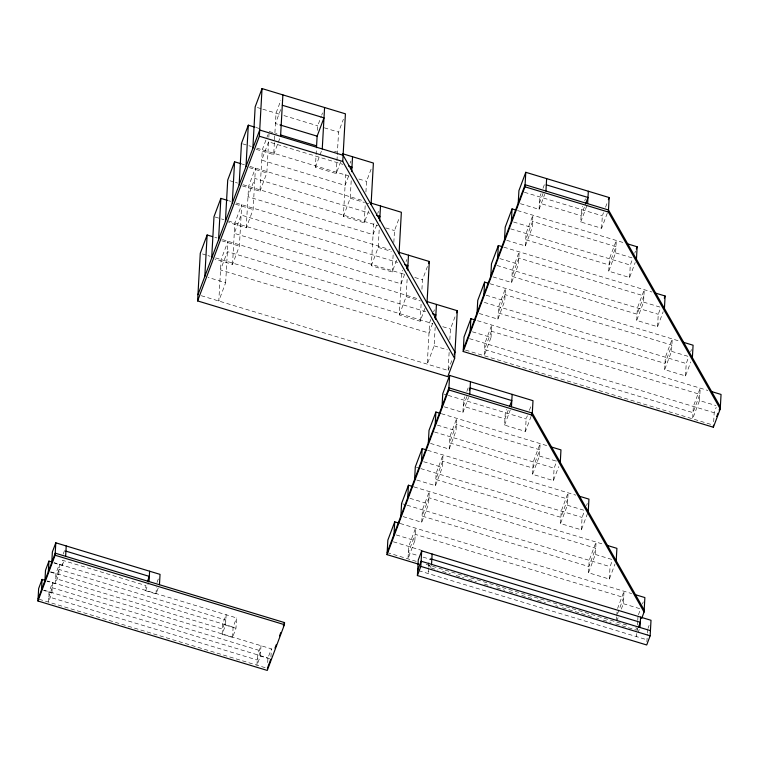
<?xml version="1.0" encoding="UTF-8"?>
<svg xmlns="http://www.w3.org/2000/svg" width="759" height="759" viewBox="0 0 759 759"><rect width="100%" height="100%" fill="white"/><g stroke="black" fill="none" stroke-linecap="round" stroke-linejoin="round"><path stroke-width="0.57" stroke-dasharray="3.79 2.85" d="M51.925 592.921L52.504 582.57L49.069 591.716L48.491 602.077L51.925 592.921L43.586 590.398M55.35 583.775L55.929 573.415L59.363 564.269L58.785 574.629L55.35 583.775L47.011 581.252M53.88 562.95L62.21 565.474L62.504 560.294L145.889 585.54L145.605 590.72L156.022 593.88L158.308 587.779M156.022 593.88L156.411 586.973M225.66 282.728L227.975 241.286L221.116 259.587L218.801 301.019L225.66 282.728L208.108 277.405M232.529 264.426L234.844 222.985L241.704 204.693L239.389 246.125L232.529 264.426L214.968 259.113M222.131 634.268L222.71 623.907L226.135 614.762L225.556 625.122L222.131 634.268L232.548 637.427L235.983 628.272L236.561 617.921L54.155 562.685M246.248 227.823L248.563 186.391L255.432 168.09L253.108 209.522L246.248 227.823L228.696 222.51M232.548 637.427L233.127 627.067L236.561 617.921M242.415 185.908L259.976 191.221L262.291 149.789L267.946 134.722M259.976 191.221L266.836 172.929L268.572 141.848L342.945 164.371M268.828 137.246L269.094 132.645M256.144 149.314L273.695 154.627L274.862 133.907M274.919 132.759L276.02 113.195L280.858 100.273M260.384 656.042L260.973 645.681L257.538 654.837L256.959 665.197L260.384 656.042L269.768 658.888M267.699 662.598L267.965 657.987L271.39 648.841L47.286 580.986M270.944 656.896L271.39 648.841M340.677 161.724L336.237 173.564L315.393 167.246L316.038 155.737M316.105 154.589L316.427 148.83M317.452 130.415L317.708 125.814L321.342 116.127M336.237 173.564L336.901 161.724M336.968 160.538L337.233 155.804M337.3 154.618L338.561 132.123L343.4 119.21M368.646 210.945L364.206 222.785L343.362 216.476L345.677 175.035L346.891 171.809M343.362 216.476L350.222 198.175L351.256 179.76M364.206 222.785L365.269 203.839M365.933 192.008L366.521 181.354L371.777 167.359M396.615 260.166L392.175 272.007L371.331 265.697L373.646 224.256L374.861 221.03M371.331 265.697L378.191 247.396L379.225 228.981M392.175 272.007L393.171 254.246M393.836 242.415L394.49 230.575L399.338 217.653M424.993 308.315L420.144 321.228L399.3 314.919L401.615 273.487L402.83 270.251M399.3 314.919L406.16 296.617L407.128 279.35M420.144 321.228L421.207 302.291M421.938 289.264L422.459 279.796L427.706 265.802M414.869 540.569L415.562 528.141L408.703 546.442L408 558.871L414.869 540.569L396.217 534.924M421.729 522.268L422.421 509.839L429.29 491.538L428.588 503.976L421.729 522.268L403.076 516.623M430.799 319.473L429.585 322.708L427.27 364.14L434.129 345.838L435.163 327.423M428.399 568.349L428.114 573.529L428.873 571.489M428.512 566.271L428.693 563.169L430.6 558.083M435.457 485.675L436.15 473.246L443.009 454.945L442.317 467.373L435.457 485.675L416.805 480.03M201.249 295.706L448.114 370.449L449.176 351.512M449.84 339.671L450.429 329.017L455.277 316.105M449.176 449.072L449.869 436.643L456.738 418.342L456.045 430.77L449.176 449.072L430.524 443.427M444.252 406.824L462.905 412.469L463.597 400.04L464.812 396.815M491.035 337.442L491.737 325.013L484.868 343.315L484.176 355.743L491.035 337.442L472.383 331.797M497.904 319.141L498.597 306.712L505.456 288.411L504.763 300.849L497.904 319.141L479.252 313.495M511.623 282.547L512.325 270.119L519.184 251.817L518.492 264.246L511.623 282.547L492.971 276.902M531.091 416.34L525.446 431.406L504.593 425.097L505.295 412.668L506.5 409.433M525.351 245.944L526.044 233.516L532.913 215.214L532.211 227.643L525.351 245.944L506.699 240.299M525.446 431.406L526.139 418.977L527.353 415.752M520.427 203.697L539.08 209.351L539.772 196.913L540.987 193.687M532.562 474.318L533.264 461.889L540.123 443.588L539.431 456.017L532.562 474.318L553.415 480.627L558.662 466.643M553.415 480.627L554.108 468.199L556.935 460.666M560.531 523.539L561.233 511.111L568.093 492.809L567.4 505.247L560.531 523.539L581.385 529.858L587.836 512.629M607.266 213.213L601.621 228.279L580.768 221.97L581.47 209.541L582.675 206.315M581.385 529.858L582.077 517.429L584.496 510.968M601.621 228.279L602.314 215.85L603.528 212.624M588.5 572.77L589.202 560.332L596.062 542.04L595.369 554.468L588.5 572.77L609.354 579.079L614.999 564.003M608.737 271.191L609.439 258.762L616.299 240.461L615.606 252.889L608.737 271.191L629.591 277.509L635.236 262.434M609.354 579.079L610.046 566.65L612.466 560.189M629.591 277.509L630.283 265.071L632.702 258.62M616.763 616.811L616.469 621.991L618.082 617.684M616.82 615.777L617.048 611.631M636.706 320.412L637.399 307.983L644.268 289.682L643.575 302.12L636.706 320.412L657.56 326.731L663.205 311.655M621.317 609.069L623.338 603.69L624.031 591.261L617.57 608.481M636.754 633.537L636.583 636.64L637.721 633.594M636.924 630.425L637.038 628.357M637.199 630.368L637.323 628.3L632.93 626.972M637.513 624.913L637.702 621.517M637.759 620.388L638.015 615.872M657.56 326.731L658.252 314.302L660.672 307.841M646.886 641.867L647.323 634.04M647.389 632.892L647.579 629.439M664.675 369.642L665.368 357.204L672.237 338.912L671.535 351.341L664.675 369.642L685.519 375.952L690.775 361.958M685.519 375.952L686.221 363.523L688.641 357.062M699.504 400.562L700.206 388.134L693.337 406.435L692.644 418.864L699.504 400.562L715.965 405.543M713.678 421.786L714.191 412.744L716.202 407.365M63.177 554.098L64.695 550.038M62.21 565.474L64.506 559.374M268.572 141.848L261.713 160.149L345.098 185.395L348.732 175.708M280.688 109.552L275.441 123.546L278.819 124.571M273.695 154.627L280.156 137.398M321.75 115.045L322.556 112.901M145.605 590.72L148.65 582.589M156.99 582.504L158.508 578.434M315.393 167.246L321.446 151.098M350.117 163.194L350.924 161.041M377.688 213.497L378.494 211.344M376.701 224.93L373.067 234.616L247.984 196.752L254.853 178.45L369.785 213.251M406.056 261.646L406.862 259.493M404.67 274.151L401.037 283.838L234.265 233.345L241.125 215.044L397.688 262.453M433.626 311.94L434.433 309.786M432.639 323.381L429.006 333.068L220.537 269.948L227.396 251.646L425.676 311.674M448.114 370.449L452.554 358.609M466.832 391.435L468.844 386.046M542.998 188.308L544.62 184.001M466.88 396.568L463.256 406.255L504.944 418.883L508.169 410.268M543.055 193.441L539.421 203.127L581.119 215.755L584.345 207.141M462.905 412.469L468.559 397.403M539.08 209.351L544.725 194.276M428.778 567.324L429.547 565.294M430.4 567.428L431.539 564.373M584.696 200.926L585.502 198.773M504.593 425.097L510.247 410.031M580.768 221.97L587.229 204.75M529.365 410.363L531.385 404.983M605.54 207.235L607.153 202.938M634.723 253.231L635.53 251.077M586.517 505.579L587.324 503.435M690.662 351.683L691.468 349.529M617.627 613.623L623.68 597.475L415.211 534.355L408.351 552.656L418.551 555.74M638.414 614.79L640.435 609.411M642.456 604.031L643.262 601.878M638.101 632.579L639.249 629.524M647.958 628.424L649.106 625.369M257.367 107.541L261.751 108.869M262.851 109.201L279.397 114.211M283.904 115.577L317.708 125.814M324.292 127.806L338.561 132.123M524.412 192.264L602.314 215.85M255.992 127.503L261.476 129.163M269.151 131.487L277.044 133.878M334.51 151.278L336.768 151.961M517.553 210.566L622.883 242.453M513.558 221.998L532.211 227.643M615.606 252.889L633.158 258.212M242.538 143.812L251.324 146.468M256.808 148.128L348.969 176.031M358.846 179.02L366.521 181.354M510.684 228.867L630.283 265.071M242.263 164.105L244.455 164.769M249.939 166.43L363.608 200.841M249.284 167.606L266.836 172.929M350.222 198.175L364.491 202.492M365.582 202.824L368.874 203.82M503.824 247.168L651.943 292.016M499.839 258.601L518.492 264.246M643.575 302.12L660.026 307.101M229.911 180.746L234.303 182.075M235.404 182.407L237.595 183.071M243.079 184.731L378.039 225.594M385.714 227.918L394.49 230.575M496.965 265.46L658.252 314.302M228.535 200.699L230.736 201.363M236.22 203.032L390.325 249.692M235.556 204.209L253.108 209.522M378.191 247.396L391.359 251.381M490.096 283.762L679.912 341.237M486.111 295.194L504.763 300.849M671.535 351.341L689.096 356.654M215.091 217.008L223.867 219.664M228.26 220.992L404.908 274.483M414.784 277.471L422.459 279.796M484.337 302.395L686.221 363.523M214.816 237.301L217.008 237.965M222.491 239.626L419.452 299.264M221.837 240.812L239.389 246.125M406.16 296.617L420.429 300.934M477.468 320.696L707.881 390.458M202.463 253.942L206.856 255.271M207.947 255.603L210.148 256.267M215.632 257.927L432.877 323.704M442.753 326.693L450.429 329.017M469.508 338.666L714.191 412.744M465.523 350.098L713.488 425.173M434.129 345.838L447.298 349.823M443.844 394.063L447.136 395.059M448.237 395.392L526.139 418.977M441.377 413.693L548.899 446.245M437.393 425.125L456.045 430.77M539.431 456.017L556.983 461.339M434.509 431.994L554.108 468.199M427.649 450.296L575.768 495.143M423.664 461.728L442.317 467.373M567.4 505.247L584.952 510.56M416.397 467.259L419.689 468.256M420.79 468.588L582.077 517.429M413.921 486.889L603.737 544.364M409.936 498.321L428.588 503.976M595.369 554.468L611.82 559.449M402.678 503.862L405.97 504.858M407.061 505.19L610.046 566.65M400.202 523.492L631.706 593.585M623.338 603.69L640.89 609.003M393.342 541.793L421.16 550.218M423.076 557.115L431.008 559.516M387.156 552.561L417.071 561.613M426.131 564.364L628.537 625.644M431.188 567.998L437.981 570.056M442.506 571.423L450.429 573.823M456.093 575.54L464.015 577.941M468.54 579.307L476.462 581.707M484.394 584.107L491.177 586.166M496.841 587.874L504.763 590.274M509.289 591.64L517.211 594.041M521.746 595.417L531.936 598.5M537.59 600.217L545.512 602.608M555.702 605.701L557.969 606.384M562.495 607.75L591.925 616.669M596.451 618.035L598.718 618.718M603.244 620.094L611.166 622.494M615.691 623.86L636.07 630.027M418.731 570.683L647 639.799M50.72 571.84L233.127 627.067M50.445 572.106L58.785 574.629M225.556 625.122L235.983 628.272M43.861 590.141L267.965 657.987M39.107 599.231L266.343 668.034M52.21 587.751L48.775 596.897L257.244 660.017L260.679 650.861L52.21 587.751M59.069 569.449L55.644 578.595L222.415 629.088L225.85 619.942L59.069 569.449M428.939 497.762L422.08 516.054L588.851 566.556L595.711 548.254L428.939 497.762M442.668 461.159L435.799 479.46L560.882 517.325L567.741 499.024L442.668 461.159M456.387 424.556L449.527 442.858L532.913 468.104L539.772 449.802L456.387 424.556M491.386 331.228L484.527 349.529L692.995 412.649L699.855 394.348L491.386 331.228M505.114 294.634L498.246 312.926L665.026 363.428L671.886 345.127L505.114 294.634M518.833 258.032L511.974 276.333L637.057 314.198L643.917 295.906L518.833 258.032M532.562 221.429L525.702 239.73L609.088 264.976L615.947 246.675L532.562 221.429"/><path stroke-width="1.14" d="M38.064 598.917L55.227 553.169L284.54 622.598L284.426 624.676L267.263 670.425L37.95 600.995L38.643 588.557L42.077 579.411L45.208 580.36M41.498 589.771L42.077 579.411M44.933 580.616L45.512 570.265L48.937 561.11L52.067 562.058M48.358 571.47L48.937 561.11M51.792 562.324L52.371 551.964L55.805 542.808L160.035 574.373L159.456 584.734M37.95 600.995L55.103 555.246L55.805 542.808M65.644 556.328L66.223 545.968M149.03 581.574L149.608 571.214M427.383 301.665L457.298 310.716L454.632 358.371L447.772 376.663L197.606 300.925L200.272 253.278L207.131 234.977L212.615 236.637M204.816 276.409L207.131 234.977M211.676 258.107L213.991 216.676L220.86 198.374L227.444 200.367M218.545 239.816L220.86 198.374M225.404 221.514L227.719 180.082L234.578 161.781L241.163 163.773M232.263 203.213L234.578 161.781M239.132 184.911L241.447 143.479L248.307 125.178L254.891 127.17M245.992 166.61L248.307 125.178M252.851 148.318L255.166 106.877L262.035 88.575L345.421 113.831L342.755 161.477L454.632 358.371M197.606 300.925L259.369 136.231L262.035 88.575M280.564 136.326L282.879 94.894M316.484 147.682L317.129 136.174L323.989 117.873L282.301 105.254M322.252 148.954L324.577 107.512M351.702 171.705L352.537 156.733M371.075 204.484L373.39 163.052L342.404 153.669M379.671 220.926L380.506 205.964M399.044 253.705L401.359 212.273L370.364 202.89M418.74 564.231L387.043 554.63L387.849 540.133L394.718 521.831L399.101 523.16M407.64 270.147L408.475 255.185M394.016 534.26L394.718 521.831M400.885 515.959L401.577 503.53L408.437 485.229L412.83 486.557M407.744 497.657L408.437 485.229M414.604 479.356L415.306 466.927L422.165 448.626L426.549 449.964M427.013 302.926L429.328 261.494L399.405 252.434M421.473 461.064L422.165 448.626M417.393 575.55L418.266 560.009L421.7 550.863L651.013 620.293L650.14 635.824L646.715 644.979L417.393 575.55L420.828 566.394L421.7 550.863M428.332 442.763L429.025 430.334L435.894 412.033L440.277 413.361M435.609 319.368L436.444 304.406M435.192 424.461L435.894 412.033M431.539 564.373L432.118 554.013M442.061 406.16L442.753 393.731L449.613 375.43L532.998 400.676L532.192 415.182L644.068 612.077L641.64 618.528M387.043 554.63L448.806 389.936L449.613 375.43M711.174 391.454L721.05 394.443L720.244 408.949L713.375 427.241L463.218 351.502L464.024 337.005L470.884 318.704L475.276 320.032M470.191 331.133L470.884 318.704M469.764 394.177L470.457 381.739M477.06 312.831L477.753 300.403L484.612 282.101L487.904 283.098M483.919 294.53L484.612 282.101M490.779 276.238L491.471 263.8L498.34 245.508L501.633 246.504M497.638 257.937L498.34 245.508M504.507 239.635L505.2 227.207L512.059 208.905L515.352 209.901M511.367 221.334L512.059 208.905M518.226 203.032L518.928 190.604L525.788 172.302L609.173 197.549L608.367 212.055L720.244 408.949M511.462 406.796L512.154 394.367M463.218 351.502L524.981 186.809L525.788 172.302M545.939 191.05L546.632 178.621M560.275 462.335L560.967 449.897L551.091 446.909M587.637 203.668L588.329 191.24M588.244 511.557L588.937 499.128L579.06 496.139M616.213 560.778L616.906 548.349L607.029 545.36M636.45 259.208L637.143 246.779L627.266 243.781M640.008 627.494L640.587 617.133M644.068 612.077L644.875 597.57L634.998 594.582M664.419 308.429L665.112 296.001L655.235 293.012M692.388 357.65L693.081 345.222L683.204 342.233M713.375 427.241L713.488 425.173M197.957 294.71L259.711 130.017L343.106 155.263L454.973 352.157L454.167 354.311M147.417 581.479L149.324 576.394L65.938 551.148M351.151 169.248L351.958 167.094L348.58 166.069M379.12 218.469L379.927 216.315L376.549 215.3M406.691 268.771L407.896 265.546L404.5 264.512M267.377 668.347L270.811 659.201M274.976 648.11L276.219 644.78M279.549 635.909L280.792 632.579M283.287 625.928L284.54 622.598M428.522 263.648L429.328 261.494M434.66 317.993L435.865 314.767L432.469 313.733M456.491 312.869L457.298 310.716M387.156 552.561L448.92 387.858L532.306 413.105L644.182 609.999M463.332 349.434L525.095 184.731L608.481 209.987L720.357 406.871L719.143 410.107M469.309 390.107L470.115 387.963L511.803 400.581L509.792 405.961M417.687 570.37L421.122 561.214L650.435 630.644M585.559 203.915L587.978 197.454L546.29 184.835M608.367 199.702L609.173 197.549M531.499 415.258L532.306 413.105M636.336 248.924L637.143 246.779M664.305 298.154L665.112 296.001M716.724 416.558L717.929 413.332M638.395 627.399L640.302 622.314L431.833 559.193M524.981 186.809L608.367 212.055M279.948 124.912L317.129 136.174M280.422 134.903L316.484 145.823M259.369 136.231L342.755 161.477M448.806 389.936L532.192 415.182M420.828 566.394L650.14 635.824M55.103 555.246L284.426 624.676"/></g></svg>
